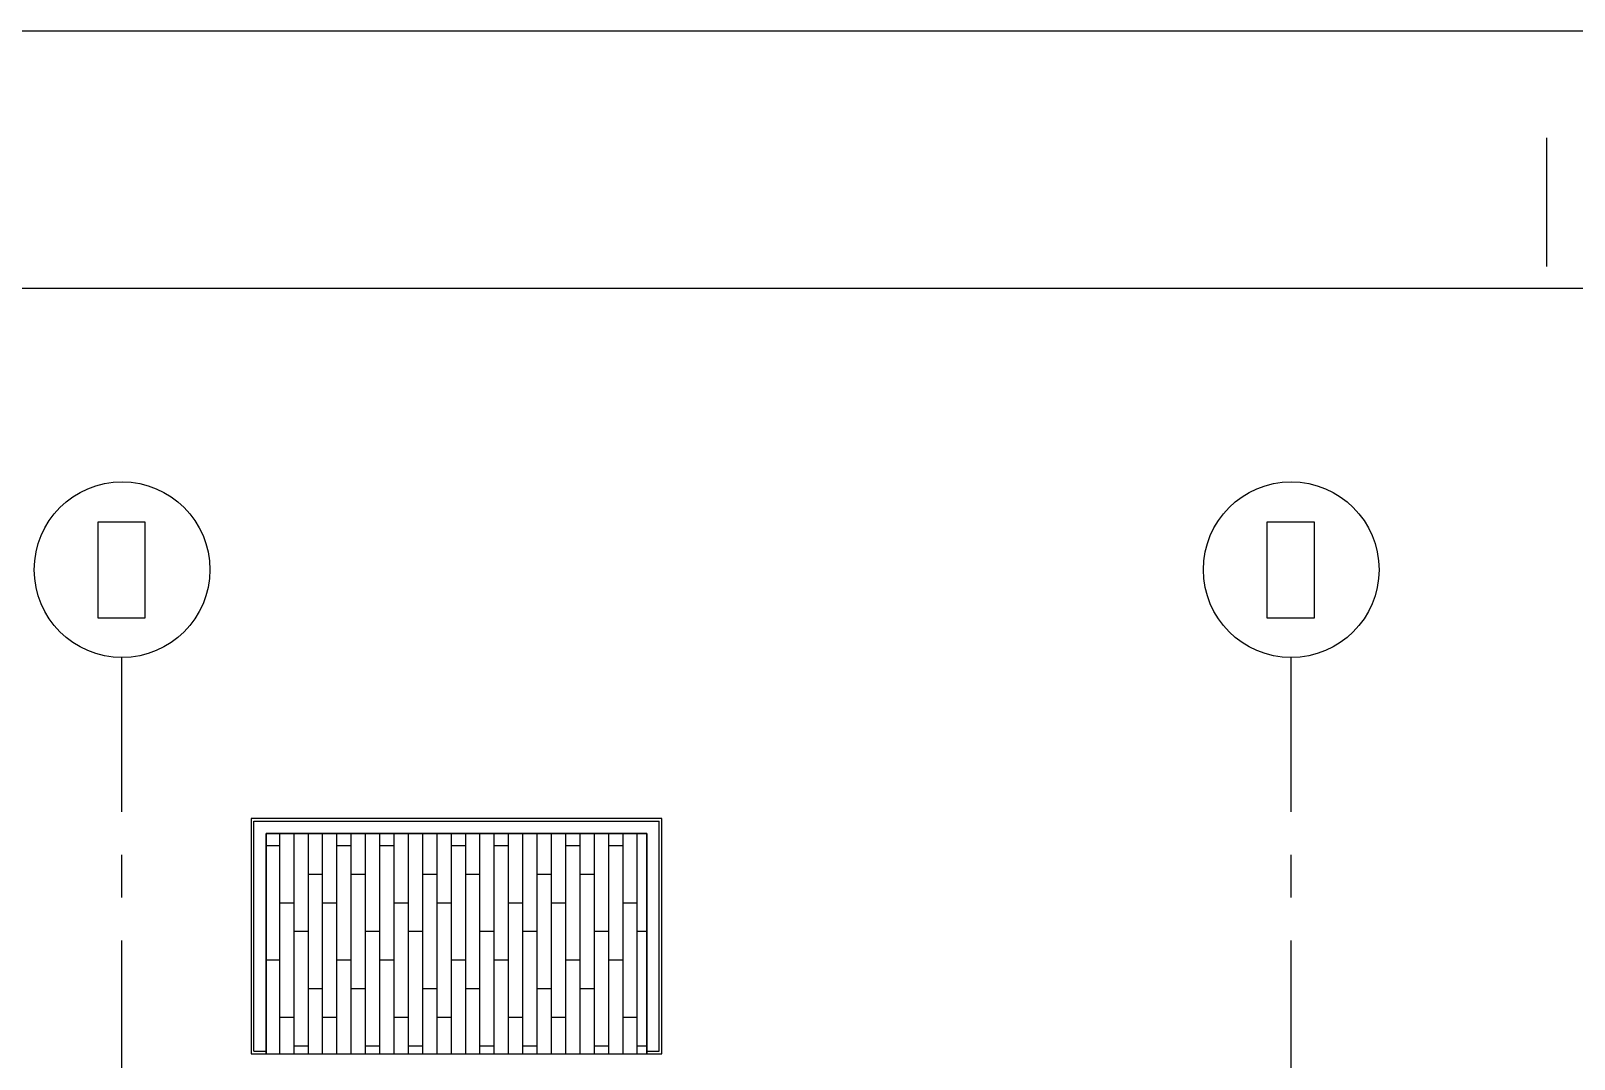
# Model space of a CAD drawing. Extents: x 0 to 3024, y 0 to 2160.
# Drawn here: x 1059 to 1382.7, y 1944.4 to 2160 of the extents above; entities that cross this region are included whole.
import ezdxf

# ---------------------------------------------------------------- set-up
doc = ezdxf.new("R2010")
doc.units = 0
doc.layers.add('CTR-1st_Phase-Structure_S213-THIRD_FLOOR_FRAMING_PLAN', color=7, linetype='CONTINUOUS')

msp = doc.modelspace()

# ---------------------------------------------------------------- linework, layer by layer
at = {"layer": 'CTR-1st_Phase-Structure_S213-THIRD_FLOOR_FRAMING_PLAN', "color": 7}
for points in [[(0, 2160), (3023.999924, 2160)], [(1376.999966, 2110.560001), (1376.999966, 2137.560001)], [(53.999999, 2106.060001), (2969.999926, 2106.060001)], [(1105.199972, 1994.880004), (1105.199972, 1945.500005), (1105.799972, 1945.500005), (1108.379972, 1945.500005), (1108.379972, 1946.040005), (1108.379972, 1991.700004)], [(1108.379972, 1994.880004), (1105.799972, 1994.880004), (1105.199972, 1994.880004)], [(1105.799972, 1994.280004), (1108.379972, 1994.280004), (1188.17997, 1994.280004), (1190.75997, 1994.280004)], [(1105.799972, 1946.040005), (1105.799972, 1994.280004)], [(1188.17997, 1994.880004), (1108.379972, 1994.880004)], [(1188.17997, 1991.700004), (1188.17997, 1946.040005), (1188.17997, 1945.500005), (1190.75997, 1945.500005), (1191.35997, 1945.500005), (1191.35997, 1994.880004), (1190.75997, 1994.880004), (1188.17997, 1994.880004)], [(1190.75997, 1946.040005), (1190.75997, 1994.280004)], [(1108.379972, 1991.700004), (1188.17997, 1991.700004)], [(1105.799972, 1946.040005), (1108.379972, 1946.040005)], [(1105.799972, 1945.500005), (1190.75997, 1945.500005)], [(1188.17997, 1946.040005), (1190.75997, 1946.040005)]]:
    msp.add_lwpolyline(points, dxfattribs=at)
for points in [[(1073.039973, 2056.980003), (1073.039973, 2036.940003), (1082.999973, 2036.940003), (1082.999973, 2056.980003)], [(1318.259967, 2056.980003), (1318.259967, 2036.940003), (1328.220067, 2036.940003), (1328.220067, 2056.980003)], [(1108.379972, 1991.700004), (1108.379972, 1945.500005), (1188.17997, 1945.500005), (1188.17997, 1991.700004)]]:
    msp.add_lwpolyline(points, close=True, dxfattribs=at)
at = {"layer": 'CTR-1st_Phase-Structure_S213-THIRD_FLOOR_FRAMING_PLAN', "color": 1}
for points in [[(1096.559973, 2047.020003)], [(1341.779966, 2047.020003)]]:
    msp.add_lwpolyline(points, close=True, dxfattribs=at)
for points in [[(1078.079973, 1996.260004), (1078.079973, 2028.600003)], [(1323.359967, 1996.260004), (1323.359967, 2028.600003)], [(1111.199972, 1945.500005), (1111.199972, 1991.700004)], [(1114.199972, 1945.500005), (1114.199972, 1991.700004)], [(1117.199972, 1945.500005), (1117.199972, 1991.700004)], [(1120.199972, 1945.500005), (1120.199972, 1991.700004)], [(1123.199972, 1945.500005), (1123.199972, 1991.700004)], [(1126.199972, 1945.500005), (1126.199972, 1991.700004)], [(1129.199972, 1945.500005), (1129.199972, 1991.700004)], [(1132.199972, 1945.500005), (1132.199972, 1991.700004)], [(1135.199972, 1945.500005), (1135.199972, 1991.700004)], [(1138.199972, 1945.500005), (1138.199972, 1991.700004)], [(1141.199971, 1945.500005), (1141.199971, 1991.700004)], [(1144.199971, 1945.500005), (1144.199971, 1991.700004)], [(1147.199971, 1945.500005), (1147.199971, 1991.700004)], [(1150.199971, 1945.500005), (1150.199971, 1991.700004)], [(1153.199971, 1945.500005), (1153.199971, 1991.700004)], [(1156.199971, 1945.500005), (1156.199971, 1991.700004)], [(1159.199971, 1945.500005), (1159.199971, 1991.700004)], [(1162.199971, 1945.500005), (1162.199971, 1991.700004)], [(1165.199971, 1945.500005), (1165.199971, 1991.700004)], [(1168.199971, 1945.500005), (1168.199971, 1991.700004)], [(1171.199971, 1945.500005), (1171.199971, 1991.700004)], [(1174.199971, 1945.500005), (1174.199971, 1991.700004)], [(1177.199971, 1945.500005), (1177.199971, 1991.700004)], [(1180.19997, 1945.500005), (1180.19997, 1991.700004)], [(1183.19997, 1945.500005), (1183.19997, 1991.700004)], [(1186.19997, 1945.500005), (1186.19997, 1991.700004)], [(1111.199972, 1989.120004), (1108.379972, 1989.120004)], [(1126.199972, 1989.120004), (1123.199972, 1989.120004)], [(1135.199972, 1989.120004), (1132.199972, 1989.120004)], [(1150.199971, 1989.120004), (1147.199971, 1989.120004)], [(1159.199971, 1989.120004), (1156.199971, 1989.120004)], [(1174.199971, 1989.120004), (1171.199971, 1989.120004)], [(1183.19997, 1989.120004), (1180.19997, 1989.120004)], [(1078.079973, 1978.260005), (1078.079973, 1987.260004)], [(1323.359967, 1978.260005), (1323.359967, 1987.260004)], [(1120.199972, 1983.120004), (1117.199972, 1983.120004)], [(1129.199972, 1983.120004), (1126.199972, 1983.120004)], [(1144.199971, 1983.120004), (1141.199971, 1983.120004)], [(1153.199971, 1983.120004), (1150.199971, 1983.120004)], [(1168.199971, 1983.120004), (1165.199971, 1983.120004)], [(1177.199971, 1983.120004), (1174.199971, 1983.120004)], [(1114.199972, 1977.120005), (1111.199972, 1977.120005)], [(1123.199972, 1977.120005), (1120.199972, 1977.120005)], [(1138.199972, 1977.120005), (1135.199972, 1977.120005)], [(1147.199971, 1977.120005), (1144.199971, 1977.120005)], [(1162.199971, 1977.120005), (1159.199971, 1977.120005)], [(1171.199971, 1977.120005), (1168.199971, 1977.120005)], [(1186.19997, 1977.120005), (1183.19997, 1977.120005)], [(1078.079973, 1933.260006), (1078.079973, 1969.260005)], [(1117.199972, 1971.120005), (1114.199972, 1971.120005)], [(1132.199972, 1971.120005), (1129.199972, 1971.120005)], [(1141.199971, 1971.120005), (1138.199972, 1971.120005)], [(1156.199971, 1971.120005), (1153.199971, 1971.120005)], [(1165.199971, 1971.120005), (1162.199971, 1971.120005)], [(1180.19997, 1971.120005), (1177.199971, 1971.120005)], [(1188.17997, 1971.120005), (1186.19997, 1971.120005)], [(1323.359967, 1933.260006), (1323.359967, 1969.260005)], [(1111.199972, 1965.120005), (1108.379972, 1965.120005)], [(1126.199972, 1965.120005), (1123.199972, 1965.120005)], [(1135.199972, 1965.120005), (1132.199972, 1965.120005)], [(1150.199971, 1965.120005), (1147.199971, 1965.120005)], [(1159.199971, 1965.120005), (1156.199971, 1965.120005)], [(1174.199971, 1965.120005), (1171.199971, 1965.120005)], [(1183.19997, 1965.120005), (1180.19997, 1965.120005)], [(1120.199972, 1959.120005), (1117.199972, 1959.120005)], [(1129.199972, 1959.120005), (1126.199972, 1959.120005)], [(1144.199971, 1959.120005), (1141.199971, 1959.120005)], [(1153.199971, 1959.120005), (1150.199971, 1959.120005)], [(1168.199971, 1959.120005), (1165.199971, 1959.120005)], [(1177.199971, 1959.120005), (1174.199971, 1959.120005)], [(1114.199972, 1953.120005), (1111.199972, 1953.120005)], [(1123.199972, 1953.120005), (1120.199972, 1953.120005)], [(1138.199972, 1953.120005), (1135.199972, 1953.120005)], [(1147.199971, 1953.120005), (1144.199971, 1953.120005)], [(1162.199971, 1953.120005), (1159.199971, 1953.120005)], [(1171.199971, 1953.120005), (1168.199971, 1953.120005)], [(1186.19997, 1953.120005), (1183.19997, 1953.120005)], [(1117.199972, 1947.120005), (1114.199972, 1947.120005)], [(1132.199972, 1947.120005), (1129.199972, 1947.120005)], [(1141.199971, 1947.120005), (1138.199972, 1947.120005)], [(1156.199971, 1947.120005), (1153.199971, 1947.120005)], [(1165.199971, 1947.120005), (1162.199971, 1947.120005)], [(1180.19997, 1947.120005), (1177.199971, 1947.120005)], [(1188.17997, 1947.120005), (1186.19997, 1947.120005)]]:
    msp.add_lwpolyline(points, dxfattribs=at)
for points in [[(1059.719974, 2047.020003), (1059.719974, 2057.220003), (1067.939973, 2065.440002), (1078.139973, 2065.440002)], [(1078.139973, 2065.440002), (1088.279973, 2065.440002), (1096.559973, 2057.220003), (1096.559973, 2047.020003)], [(1304.939967, 2047.020003), (1304.939967, 2057.220003), (1313.159967, 2065.440002), (1323.359967, 2065.440002)], [(1323.359967, 2065.440002), (1333.499967, 2065.440002), (1341.779966, 2057.220003), (1341.779966, 2047.020003)], [(1078.139973, 2028.600003), (1067.939973, 2028.600003), (1059.719974, 2036.880003), (1059.719974, 2047.020003)], [(1096.559973, 2047.020003), (1096.559973, 2036.880003), (1088.279973, 2028.600003), (1078.139973, 2028.600003)], [(1323.359967, 2028.600003), (1313.159967, 2028.600003), (1304.939967, 2036.880003), (1304.939967, 2047.020003)], [(1341.779966, 2047.020003), (1341.779966, 2036.880003), (1333.499967, 2028.600003), (1323.359967, 2028.600003)]]:
    msp.add_open_spline(points, degree=3, dxfattribs=at)

doc.saveas('drawing.dxf')
